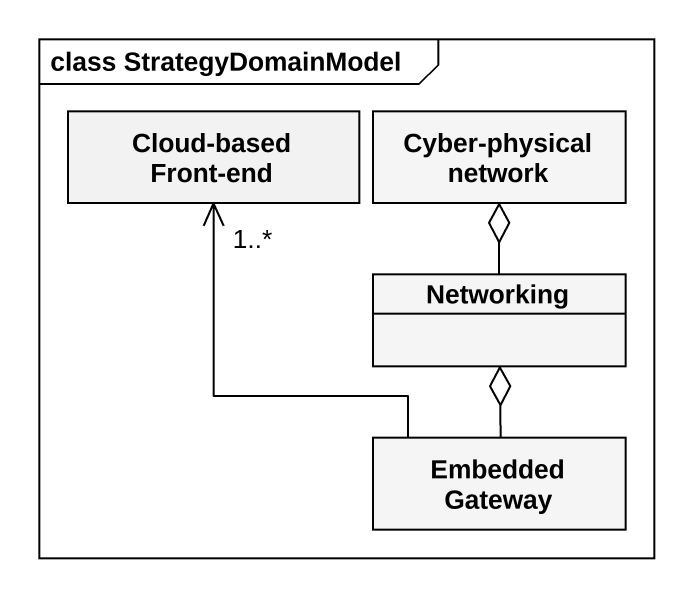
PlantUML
@startuml
mainframe class StrategyDomainModel
hide circle
hide empty members
class "Cloud-based Front-end" as Cloud_based_Front_end
class "Cyber-physical network" as Cyber_physical_network #F5F5F5
class Networking #F5F5F5
class "Embedded Gateway" as Embedded_Gateway #F5F5F5
Cloud_based_Front_end "1..*" <-- Embedded_Gateway
Networking -up-o Cyber_physical_network
Embedded_Gateway -up-o Networking
@enduml
